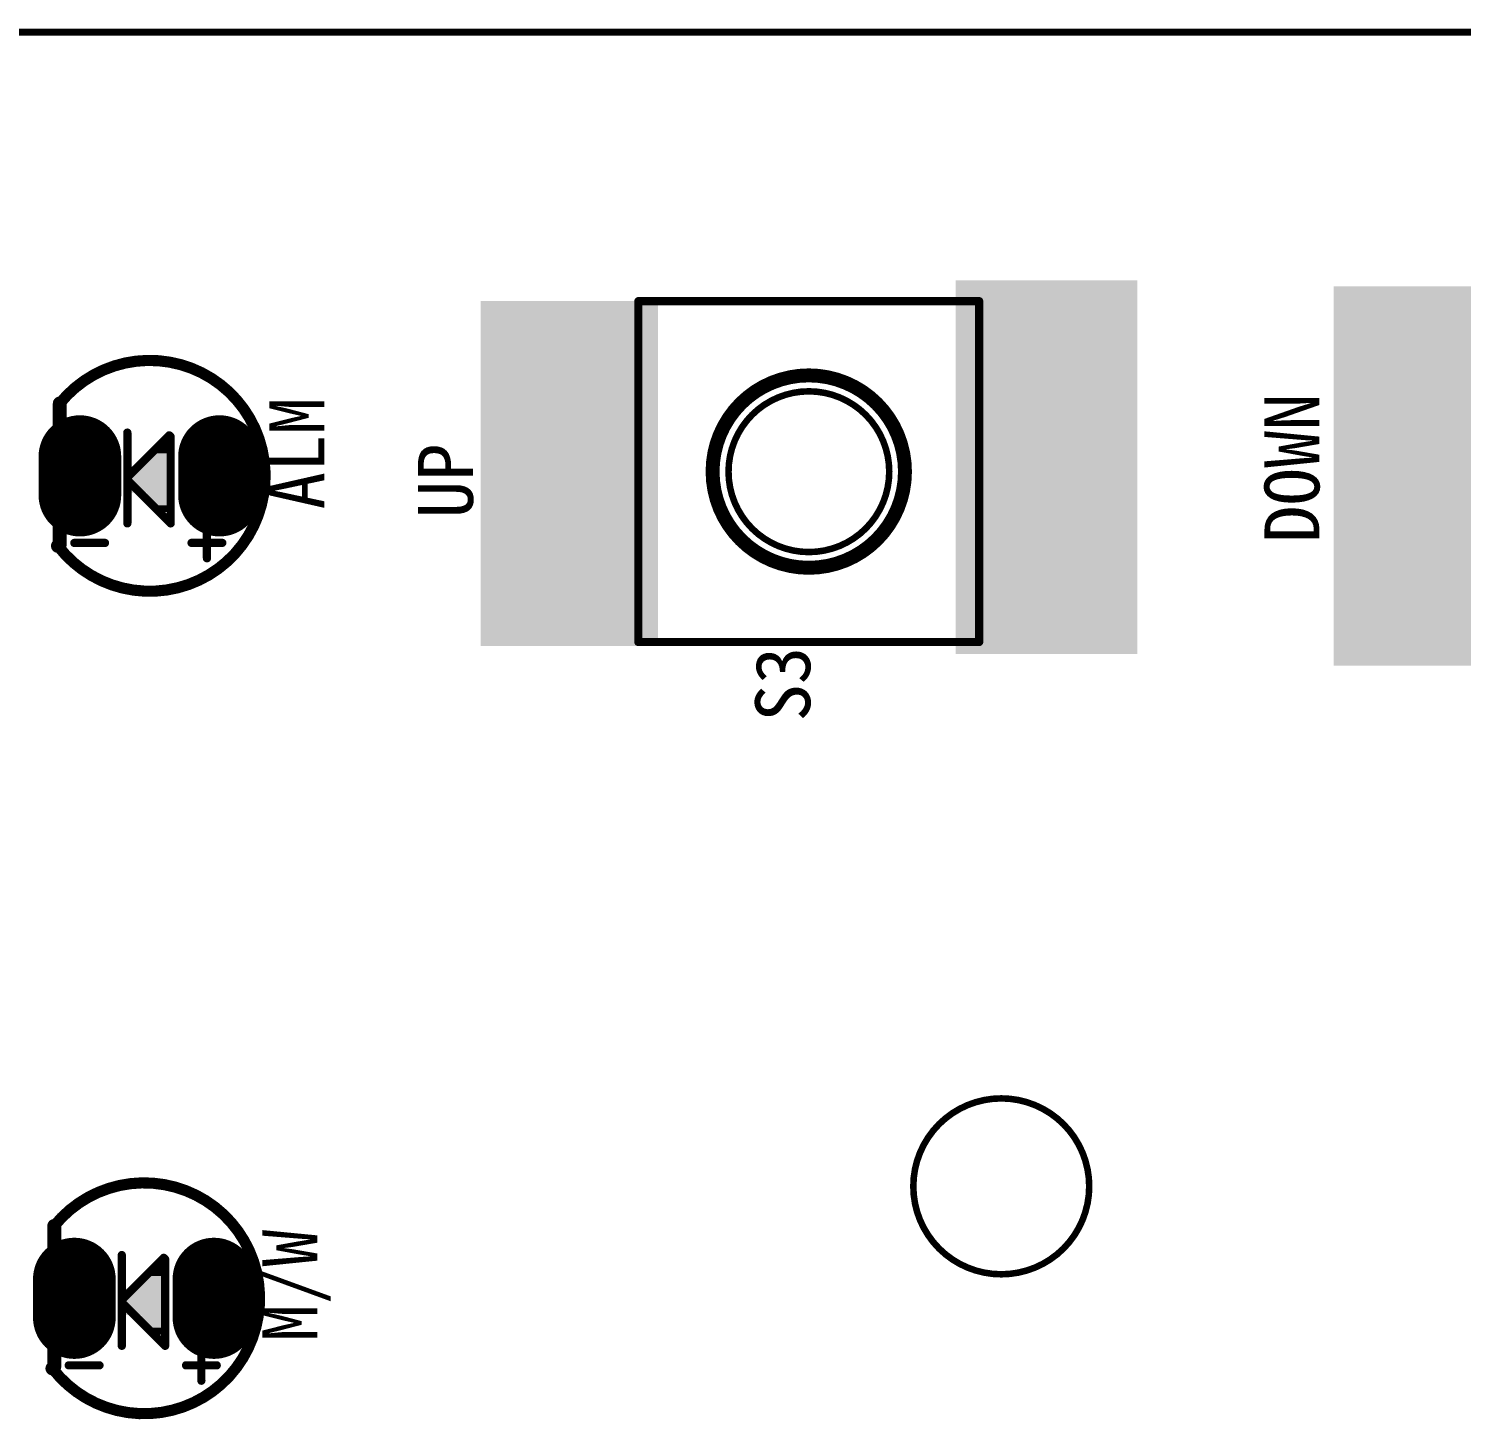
# Model space of a CAD drawing. Header units: millimetres. Extents: x 2043 to 2402, y 736 to 931.
# Drawn here: x 2186.12 to 2212.19, y 815.96 to 841.26 of the extents above; entities that cross this region are included whole.
import ezdxf

# ---------------------------------------------------------------- set-up
doc = ezdxf.new("R2010")
doc.units = ezdxf.units.MM
for name, color, linetype in [('BottomSolder', 6, 'Continuous'), ('TopOverlay', 2, 'Continuous'), ('TopPaste', 8, 'Continuous'), ('TopSolder', 216, 'Continuous')]:
    doc.layers.add(name, color=color, linetype=linetype)
doc.styles.get("Standard").update_dxf_attribs({"font": '', "height": 0.8})
doc.styles.get('Standard').set_extended_font_data('SimHei')

# ---------------------------------------------------------------- blocks, each defined once
blk = doc.blocks.new('LED_D_3MM_5')
at = {"layer": 'BottomSolder', "const_width": 1.503}
for points in [[(-1.27, 0.35), (-1.27, -0.35)], [(1.27, 0.35), (1.27, -0.35)]]:
    blk.add_lwpolyline(points, dxfattribs=at)
at = {"layer": 'BottomSolder', "const_width": 0.752}
for points in [[(-1.646, 0.35, 1), (-0.894, 0.35, 1)], [(0.894, 0.35, 1), (1.646, 0.35, 1)], [(-1.646, -0.35, 1), (-0.894, -0.35, 1)], [(0.894, -0.35, 1), (1.646, -0.35, 1)]]:
    blk.add_lwpolyline(points, format="xyb", close=True, dxfattribs=at)
at = {"layer": 'TopOverlay', "const_width": 0.203}
blk.add_lwpolyline([(-1.637, 1.316, -2.895999), (-1.668, -1.275)], format="xyb", dxfattribs=at)
at = {"layer": 'TopOverlay'}
for points, const_width in [([(-1.636, -1.243), (-1.636, 1.317)], 0.254), ([(-0.406, -0.864), (-0.406, 0.787)], 0.15), ([(-0.381, 0), (0.356, 0.737)], 0.15), ([(0.381, 0.711), (0.356, 0.737)], 0.15), ([(0.381, -0.864), (0.381, 0.711)], 0.15), ([(-0.381, 0), (-0.406, 0)], 0.15), ([(-0.406, -0.076), (-0.406, -0.051)], 0.15), ([(0.381, -0.864), (-0.406, -0.076)], 0.15), ([(1.041, -1.499), (1.041, -0.965)], 0.15), ([(-1.669, -1.275), (-1.636, -1.243)], 0.254), ([(-0.813, -1.219), (-1.372, -1.219)], 0.15), ([(1.321, -1.219), (0.762, -1.219)], 0.15)]:
    blk.add_lwpolyline(points, dxfattribs=dict(at, const_width=const_width))
for points, const_width in [([(-1.699, 1.317, 1), (-1.572, 1.317, 1)], 0.127), ([(-1.687, 1.316, 1), (-1.586, 1.316, 1)], 0.102), ([(-0.444, 0.787, 1), (-0.369, 0.787, 1)], 0.075), ([(0.318, 0.737, 1), (0.393, 0.737, 1)], 0.075), ([(0.318, 0.737, 1), (0.393, 0.737, 1)], 0.075), ([(0.343, 0.711, 1), (0.419, 0.711, 1)], 0.075), ([(0.343, 0.711, 1), (0.419, 0.711, 1)], 0.075), ([(-0.444, 0, 1), (-0.369, 0, 1)], 0.075), ([(-0.444, -0.051, 1), (-0.369, -0.051, 1)], 0.075), ([(-0.419, 0, 1), (-0.343, 0, 1)], 0.075), ([(-0.419, 0, 1), (-0.343, 0, 1)], 0.075), ([(-0.444, -0.076, 1), (-0.369, -0.076, 1)], 0.075), ([(-0.444, -0.076, 1), (-0.369, -0.076, 1)], 0.075), ([(-0.444, -0.864, 1), (-0.369, -0.864, 1)], 0.075), ([(0.343, -0.864, 1), (0.419, -0.864, 1)], 0.075), ([(0.343, -0.864, 1), (0.419, -0.864, 1)], 0.075), ([(1.004, -0.965, 1), (1.079, -0.965, 1)], 0.075), ([(-1.732, -1.275, 1), (-1.605, -1.275, 1)], 0.127), ([(-1.719, -1.275, 1), (-1.617, -1.275, 1)], 0.102), ([(-1.699, -1.243, 1), (-1.572, -1.243, 1)], 0.127), ([(-1.699, -1.243, 1), (-1.572, -1.243, 1)], 0.127), ([(-1.409, -1.219, 1), (-1.334, -1.219, 1)], 0.075), ([(-0.85, -1.219, 1), (-0.775, -1.219, 1)], 0.075), ([(0.724, -1.219, 1), (0.8, -1.219, 1)], 0.075), ([(1.283, -1.219, 1), (1.358, -1.219, 1)], 0.075), ([(1.004, -1.499, 1), (1.079, -1.499, 1)], 0.075)]:
    blk.add_lwpolyline(points, format="xyb", close=True, dxfattribs=dict(at, const_width=const_width))
for points in [[(0.124, 0.407), (0.381, 0.407), (0.124, 0.605), (0.381, 0.605)], [(-0.102, 0.178), (0.381, 0.178), (-0.102, 0.331), (0.381, 0.331)], [(0.014, 0.178), (0.381, 0.178), (0.014, 0.457), (0.381, 0.457)], [(-0.406, 0), (0.381, 0), (-0.406, 0.178), (0.381, 0.178)], [(-0.381, -0.304), (0.381, -0.304), (-0.381, 0), (0.381, 0)], [(-0.051, -0.533), (0.381, -0.533), (-0.051, -0.279), (0.381, -0.279)], [(0.152, -0.66), (0.381, -0.66), (0.152, -0.533), (0.381, -0.533)]]:
    blk.add_solid(points, dxfattribs=at)
at = {"layer": 'TopSolder', "const_width": 1.503}
for points in [[(-1.27, 0.35), (-1.27, -0.35)], [(1.27, 0.35), (1.27, -0.35)]]:
    blk.add_lwpolyline(points, dxfattribs=at)
at = {"layer": 'TopSolder', "const_width": 0.752}
for points in [[(-1.646, 0.35, 1), (-0.894, 0.35, 1)], [(0.894, 0.35, 1), (1.646, 0.35, 1)], [(-1.646, -0.35, 1), (-0.894, -0.35, 1)], [(0.894, -0.35, 1), (1.646, -0.35, 1)]]:
    blk.add_lwpolyline(points, format="xyb", close=True, dxfattribs=at)
blk = doc.blocks.new('LED_D_3MM_6')
at = {"layer": 'BottomSolder', "const_width": 1.503}
for points in [[(-1.27, 0.35), (-1.27, -0.35)], [(1.27, 0.35), (1.27, -0.35)]]:
    blk.add_lwpolyline(points, dxfattribs=at)
at = {"layer": 'BottomSolder', "const_width": 0.752}
for points in [[(-1.646, 0.35, 1), (-0.894, 0.35, 1)], [(0.894, 0.35, 1), (1.646, 0.35, 1)], [(-1.646, -0.35, 1), (-0.894, -0.35, 1)], [(0.894, -0.35, 1), (1.646, -0.35, 1)]]:
    blk.add_lwpolyline(points, format="xyb", close=True, dxfattribs=at)
at = {"layer": 'TopOverlay', "const_width": 0.203}
blk.add_lwpolyline([(-1.637, 1.316, -2.895999), (-1.668, -1.275)], format="xyb", dxfattribs=at)
at = {"layer": 'TopOverlay'}
for points, const_width in [([(-1.636, -1.243), (-1.636, 1.317)], 0.254), ([(-0.406, -0.864), (-0.406, 0.787)], 0.15), ([(-0.381, 0), (0.356, 0.737)], 0.15), ([(0.381, 0.711), (0.356, 0.737)], 0.15), ([(0.381, -0.864), (0.381, 0.711)], 0.15), ([(-0.381, 0), (-0.406, 0)], 0.15), ([(-0.406, -0.076), (-0.406, -0.051)], 0.15), ([(0.381, -0.864), (-0.406, -0.076)], 0.15), ([(1.041, -1.499), (1.041, -0.965)], 0.15), ([(-1.669, -1.275), (-1.636, -1.243)], 0.254), ([(-0.813, -1.219), (-1.372, -1.219)], 0.15), ([(1.321, -1.219), (0.762, -1.219)], 0.15)]:
    blk.add_lwpolyline(points, dxfattribs=dict(at, const_width=const_width))
for points, const_width in [([(-1.699, 1.317, 1), (-1.572, 1.317, 1)], 0.127), ([(-1.687, 1.316, 1), (-1.586, 1.316, 1)], 0.102), ([(-0.444, 0.787, 1), (-0.369, 0.787, 1)], 0.075), ([(0.318, 0.737, 1), (0.393, 0.737, 1)], 0.075), ([(0.318, 0.737, 1), (0.393, 0.737, 1)], 0.075), ([(0.343, 0.711, 1), (0.419, 0.711, 1)], 0.075), ([(0.343, 0.711, 1), (0.419, 0.711, 1)], 0.075), ([(-0.444, 0, 1), (-0.369, 0, 1)], 0.075), ([(-0.444, -0.051, 1), (-0.369, -0.051, 1)], 0.075), ([(-0.419, 0, 1), (-0.343, 0, 1)], 0.075), ([(-0.419, 0, 1), (-0.343, 0, 1)], 0.075), ([(-0.444, -0.076, 1), (-0.369, -0.076, 1)], 0.075), ([(-0.444, -0.076, 1), (-0.369, -0.076, 1)], 0.075), ([(-0.444, -0.864, 1), (-0.369, -0.864, 1)], 0.075), ([(0.343, -0.864, 1), (0.419, -0.864, 1)], 0.075), ([(0.343, -0.864, 1), (0.419, -0.864, 1)], 0.075), ([(1.004, -0.965, 1), (1.079, -0.965, 1)], 0.075), ([(-1.732, -1.275, 1), (-1.605, -1.275, 1)], 0.127), ([(-1.719, -1.275, 1), (-1.617, -1.275, 1)], 0.102), ([(-1.699, -1.243, 1), (-1.572, -1.243, 1)], 0.127), ([(-1.699, -1.243, 1), (-1.572, -1.243, 1)], 0.127), ([(-1.409, -1.219, 1), (-1.334, -1.219, 1)], 0.075), ([(-0.85, -1.219, 1), (-0.775, -1.219, 1)], 0.075), ([(0.724, -1.219, 1), (0.8, -1.219, 1)], 0.075), ([(1.283, -1.219, 1), (1.358, -1.219, 1)], 0.075), ([(1.004, -1.499, 1), (1.079, -1.499, 1)], 0.075)]:
    blk.add_lwpolyline(points, format="xyb", close=True, dxfattribs=dict(at, const_width=const_width))
for points in [[(0.124, 0.407), (0.381, 0.407), (0.124, 0.605), (0.381, 0.605)], [(-0.102, 0.178), (0.381, 0.178), (-0.102, 0.331), (0.381, 0.331)], [(0.014, 0.178), (0.381, 0.178), (0.014, 0.457), (0.381, 0.457)], [(-0.406, 0), (0.381, 0), (-0.406, 0.178), (0.381, 0.178)], [(-0.381, -0.304), (0.381, -0.304), (-0.381, 0), (0.381, 0)], [(-0.051, -0.533), (0.381, -0.533), (-0.051, -0.279), (0.381, -0.279)], [(0.152, -0.66), (0.381, -0.66), (0.152, -0.533), (0.381, -0.533)]]:
    blk.add_solid(points, dxfattribs=at)
at = {"layer": 'TopSolder', "const_width": 1.503}
for points in [[(-1.27, 0.35), (-1.27, -0.35)], [(1.27, 0.35), (1.27, -0.35)]]:
    blk.add_lwpolyline(points, dxfattribs=at)
at = {"layer": 'TopSolder', "const_width": 0.752}
for points in [[(-1.646, 0.35, 1), (-0.894, 0.35, 1)], [(0.894, 0.35, 1), (1.646, 0.35, 1)], [(-1.646, -0.35, 1), (-0.894, -0.35, 1)], [(0.894, -0.35, 1), (1.646, -0.35, 1)]]:
    blk.add_lwpolyline(points, format="xyb", close=True, dxfattribs=at)
blk = doc.blocks.new('SW6X6_14')
at = {"layer": 'TopOverlay', "const_width": 0.15}
for points in [[(-3.1, 3.1), (-3.1, -3.1)], [(-3.1, 3.1), (3.1, 3.1)], [(3.1, 3.1), (3.1, -3.1)], [(-3.1, -3.1), (3.1, -3.1)]]:
    blk.add_lwpolyline(points, dxfattribs=at)
at = {"layer": 'TopOverlay'}
for points, const_width in [([(-3.137, 3.1, 1), (-3.062, 3.1, 1)], 0.075), ([(-3.137, 3.1, 1), (-3.062, 3.1, 1)], 0.075), ([(3.062, 3.1, 1), (3.137, 3.1, 1)], 0.075), ([(3.062, 3.1, 1), (3.137, 3.1, 1)], 0.075), ([(1.75, 0, 1), (-1.75, 0, 1)], 0.254), ([(-1.813, 0, 1), (-1.686, 0, 1)], 0.127), ([(1.686, 0, 1), (1.813, 0, 1)], 0.127), ([(-3.137, -3.1, 1), (-3.062, -3.1, 1)], 0.075), ([(-3.137, -3.1, 1), (-3.062, -3.1, 1)], 0.075), ([(3.062, -3.1, 1), (3.137, -3.1, 1)], 0.075), ([(3.062, -3.1, 1), (3.137, -3.1, 1)], 0.075)]:
    blk.add_lwpolyline(points, format="xyb", close=True, dxfattribs=dict(at, const_width=const_width))
at = {"layer": 'TopPaste'}
for points in [[(-5.15, 1.55), (-3.45, 1.55), (-5.15, 2.75), (-3.45, 2.75)], [(3.45, 1.55), (5.15, 1.55), (3.45, 2.75), (5.15, 2.75)], [(-5.15, -2.75), (-3.45, -2.75), (-5.15, -1.55), (-3.45, -1.55)], [(3.45, -2.75), (5.15, -2.75), (3.45, -1.55), (5.15, -1.55)]]:
    blk.add_solid(points, dxfattribs=at)
at = {"layer": 'TopSolder'}
for points in [[(-5.252, 1.448), (-3.348, 1.448), (-5.252, 2.852), (-3.348, 2.852)], [(3.348, 1.448), (5.252, 1.448), (3.348, 2.852), (5.252, 2.852)], [(-5.252, -2.852), (-3.348, -2.852), (-5.252, -1.448), (-3.348, -1.448)], [(3.348, -2.852), (5.252, -2.852), (3.348, -1.448), (5.252, -1.448)]]:
    blk.add_solid(points, dxfattribs=at)
blk = doc.blocks.new('SW6X6_15')
at = {"layer": 'TopOverlay', "const_width": 0.15}
for points in [[(-3.1, 3.1), (-3.1, -3.1)], [(-3.1, 3.1), (3.1, 3.1)], [(3.1, 3.1), (3.1, -3.1)], [(-3.1, -3.1), (3.1, -3.1)]]:
    blk.add_lwpolyline(points, dxfattribs=at)
at = {"layer": 'TopOverlay'}
for points, const_width in [([(-3.137, 3.1, 1), (-3.062, 3.1, 1)], 0.075), ([(-3.137, 3.1, 1), (-3.062, 3.1, 1)], 0.075), ([(3.062, 3.1, 1), (3.137, 3.1, 1)], 0.075), ([(3.062, 3.1, 1), (3.137, 3.1, 1)], 0.075), ([(1.75, 0, 1), (-1.75, 0, 1)], 0.254), ([(-1.813, 0, 1), (-1.686, 0, 1)], 0.127), ([(1.686, 0, 1), (1.813, 0, 1)], 0.127), ([(-3.137, -3.1, 1), (-3.062, -3.1, 1)], 0.075), ([(-3.137, -3.1, 1), (-3.062, -3.1, 1)], 0.075), ([(3.062, -3.1, 1), (3.137, -3.1, 1)], 0.075), ([(3.062, -3.1, 1), (3.137, -3.1, 1)], 0.075)]:
    blk.add_lwpolyline(points, format="xyb", close=True, dxfattribs=dict(at, const_width=const_width))
at = {"layer": 'TopPaste'}
for points in [[(-5.15, 1.55), (-3.45, 1.55), (-5.15, 2.75), (-3.45, 2.75)], [(3.45, 1.55), (5.15, 1.55), (3.45, 2.75), (5.15, 2.75)], [(-5.15, -2.75), (-3.45, -2.75), (-5.15, -1.55), (-3.45, -1.55)], [(3.45, -2.75), (5.15, -2.75), (3.45, -1.55), (5.15, -1.55)]]:
    blk.add_solid(points, dxfattribs=at)
at = {"layer": 'TopSolder'}
for points in [[(-5.252, 1.448), (-3.348, 1.448), (-5.252, 2.852), (-3.348, 2.852)], [(3.348, 1.448), (5.252, 1.448), (3.348, 2.852), (5.252, 2.852)], [(-5.252, -2.852), (-3.348, -2.852), (-5.252, -1.448), (-3.348, -1.448)], [(3.348, -2.852), (5.252, -2.852), (3.348, -1.448), (5.252, -1.448)]]:
    blk.add_solid(points, dxfattribs=at)

msp = doc.modelspace()

# ---------------------------------------------------------------- linework, layer by layer
at = {"color": 7}
for points, const_width in [([(2298.815, 841.196), (2083.815, 841.196)], 0.128), ([(2197.217, 830.101), (2197.217, 836.301)], 0.119), ([(2203.417, 836.301), (2197.217, 836.301)], 0.119), ([(2203.417, 830.101), (2203.417, 836.301)], 0.119), ([(2203.417, 830.101), (2197.217, 830.101)], 0.119)]:
    msp.add_lwpolyline(points, dxfattribs=dict(at, const_width=const_width))
for points, const_width in [([(2197.217, 836.271, 1), (2197.217, 836.33, 1)], 0.0595), ([(2197.217, 836.271, 1), (2197.217, 836.33, 1)], 0.0595), ([(2203.417, 836.271, 1), (2203.417, 836.33, 1)], 0.0595), ([(2203.417, 836.271, 1), (2203.417, 836.33, 1)], 0.0595), ([(2200.317, 834.951, 1), (2200.317, 831.451, 1)], 0.119), ([(2200.317, 834.921, 1), (2200.317, 834.98, 1)], 0.0595), ([(2200.317, 834.663, 1), (2200.317, 831.739, 1)], 0.119), ([(2200.317, 834.633, 1), (2200.317, 834.692, 1)], 0.0595), ([(2200.317, 831.709, 1), (2200.317, 831.768, 1)], 0.0595), ([(2200.317, 831.421, 1), (2200.317, 831.48, 1)], 0.0595), ([(2197.217, 830.071, 1), (2197.217, 830.13, 1)], 0.0595), ([(2197.217, 830.071, 1), (2197.217, 830.13, 1)], 0.0595), ([(2203.417, 830.071, 1), (2203.417, 830.13, 1)], 0.0595), ([(2203.417, 830.071, 1), (2203.417, 830.13, 1)], 0.0595), ([(2203.817, 821.801, 1), (2203.817, 818.601, 1)], 0.119), ([(2203.817, 821.771, 1), (2203.817, 821.83, 1)], 0.0595), ([(2203.817, 818.571, 1), (2203.817, 818.63, 1)], 0.0595)]:
    msp.add_lwpolyline(points, format="xyb", close=True, dxfattribs=dict(at, const_width=const_width))
for points in [[(2206.295, 829.883), (2206.295, 836.683), (2202.985, 829.883), (2202.985, 836.683)], [(2213.455, 829.673), (2213.455, 836.573), (2209.865, 829.673), (2209.865, 836.573)], [(2197.575, 830.033), (2197.575, 836.303), (2194.345, 830.033), (2194.345, 836.303)]]:
    msp.add_solid(points, dxfattribs=at)

# ---------------------------------------------------------------- block references
at = {"color": 7, "rotation": 180}
for name, p in [('SW6X6_14', (2200.315, 833.203)), ('SW6X6_15', (2216.315, 833.203))]:
    msp.add_blockref(name, p, dxfattribs=at)
at = {"color": 7}
for name, p in [('LED_D_3MM_5', (2188.325, 833.125)), ('LED_D_3MM_6', (2188.224, 818.164))]:
    msp.add_blockref(name, p, dxfattribs=at)

# ---------------------------------------------------------------- texts
for s, p in [('ALM', (2191.5, 832.515)), ('DOWN', (2209.605, 831.907)), ('UP', (2194.205, 832.353)), ('S3', (2200.341, 828.656)), ('M/W', (2191.373, 817.377))]:
    msp.add_text(s, height=1, rotation=90, dxfattribs=at).set_placement(p)

doc.saveas('drawing.dxf')
